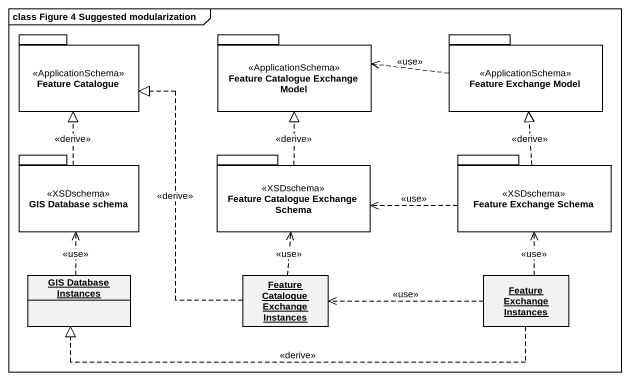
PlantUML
@startuml
mainframe class Figure 4 Suggested modularization
hide circle
hide empty members
package "Feature Catalogue" as Feature_Catalogue <<ApplicationSchema>> {
}
package "Feature Catalogue Exchange Model" as Feature_Catalogue_Exchange <<ApplicationSchema>> {
}
package "Feature Exchange Model" as Feature_Exchange_Model <<ApplicationSchema>> {
}
package "GIS Database schema" as GIS_Database_schema <<XSDschema>> {
}
package "Feature Catalogue Exchange Schema" as Feature_Catalogue_Exchange_2 <<XSDschema>> {
}
package "Feature Exchange Schema" as Feature_Exchange_Schema <<XSDschema>> {
}
object "GIS Database Instances" as GIS_Database_Instances
object "Feature Catalogue Exchange Instances" as Feature_Catalogue_Exchange_3
object "Feature Exchange Instances" as Feature_Exchange_Instances
Feature_Exchange_Model .left.> Feature_Catalogue_Exchange : <<use>>
GIS_Database_schema .up.|> Feature_Catalogue : <<derive>>
Feature_Catalogue_Exchange_2 .up.|> Feature_Catalogue_Exchange : <<derive>>
Feature_Exchange_Schema .up.|> Feature_Exchange_Model : <<derive>>
Feature_Exchange_Schema .left.> Feature_Catalogue_Exchange_2 : <<use>>
GIS_Database_Instances .up.> GIS_Database_schema : <<use>>
Feature_Catalogue_Exchange_3 .up.|> Feature_Catalogue : <<derive>>
Feature_Catalogue_Exchange_3 .up.> Feature_Catalogue_Exchange_2 : <<use>>
Feature_Exchange_Instances .up.> Feature_Exchange_Schema : <<use>>
Feature_Exchange_Instances .left.|> GIS_Database_Instances : <<derive>>
Feature_Exchange_Instances .left.> Feature_Catalogue_Exchange_3 : <<use>>
@enduml
